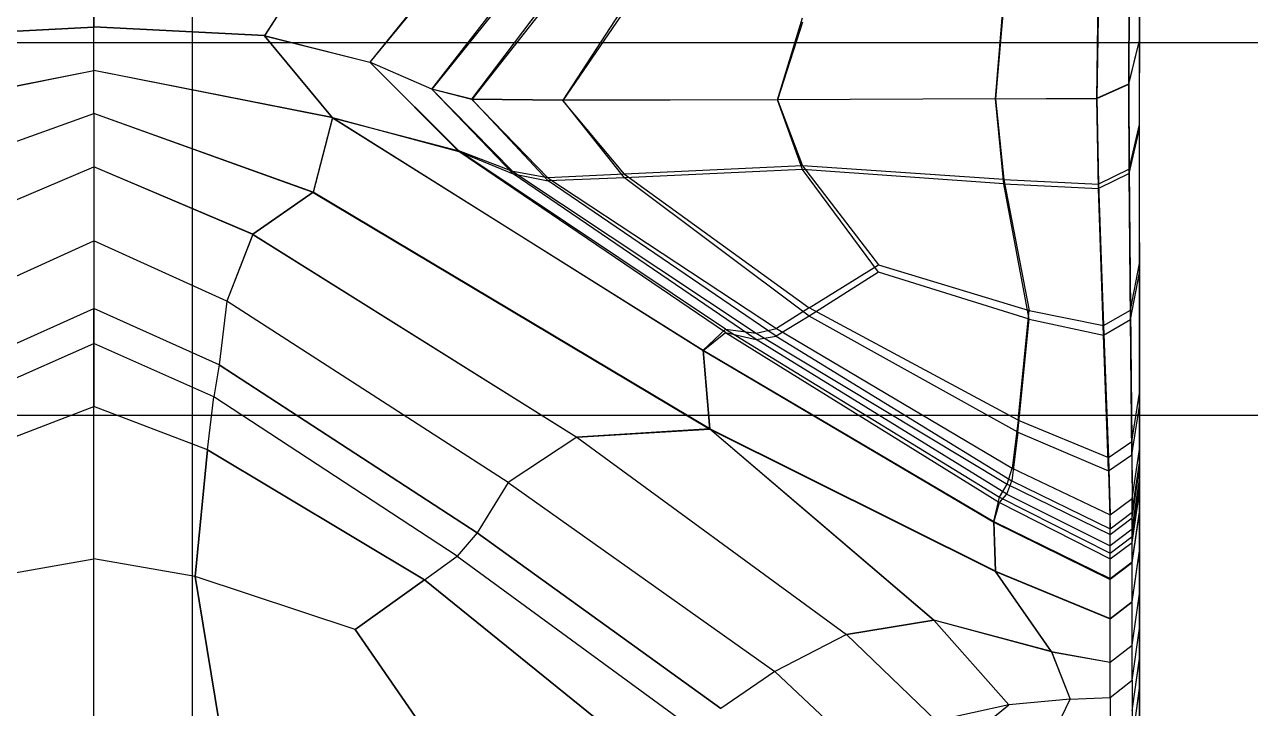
# Model space of a CAD drawing. Extents: x 11992 to 29481, y -6727 to 6811.
# Drawn here: x 12621.41 to 12627.12, y 1262.92 to 1266.11 of the extents above; entities that cross this region are included whole.
import ezdxf

# ---------------------------------------------------------------- set-up
doc = ezdxf.new("R2010")
doc.units = 0
doc.header["$MEASUREMENT"] = 0
doc.layers.get('0').update_dxf_attribs({"color": 8, "linetype": 'CONTINUOUS'})

msp = doc.modelspace()

# ---------------------------------------------------------------- linework, layer by layer
for p, q in [((12622.1878, 1830.6007, -1920.433), (12622.1878, 930.6, -1920.433)), ((12622.1878, 1830.6007, -2370.4333), (12622.1878, 930.6, -2370.4333)), ((12621.7295, 1265.6988, -1754.0637), (12621.7295, 1273.3358, -1759.3805)), ((12626.6047, 1266.8394, -1754.7072), (12626.6047, 1266.0395, -1754.6474)), ((12626.6047, 1265.647, -1754.1533), (12626.6047, 1266.8394, -1754.7072)), ((12622.8425, 1266.5585, -1725.8587), (12622.5259, 1266.0626, -1726.2407)), ((12622.8429, 1266.5563, -1755.0064), (12622.5259, 1266.0609, -1754.6237)), ((12626.6047, 1265.5233, -1730.4347), (12626.6047, 1266.5327, -1725.8268)), ((12623.4309, 1266.4517, -1725.7052), (12623.017, 1265.9388, -1726.1178)), ((12623.4314, 1266.4424, -1755.1652), (12623.017, 1265.9379, -1754.7472)), ((12626.6047, 1266.3814, -1754.3054), (12626.6047, 1265.8878, -1752.4889)), ((12621.7295, 1266.3351, -1726.079), (12621.73, 1266.1029, -1726.2808)), ((12626.5546, 1265.8363, -1726.0168), (12626.557, 1266.3372, -1725.6189)), ((12623.3055, 1265.813, -1725.9923), (12623.6831, 1266.2989, -1725.6076)), ((12623.6841, 1266.2824, -1755.2686), (12623.3055, 1265.8125, -1754.873)), ((12626.4049, 1265.7689, -1725.9494), (12626.4126, 1266.2722, -1725.5495)), ((12626.5566, 1266.3132, -1755.2673), (12626.5546, 1265.837, -1754.8498)), ((12623.4919, 1265.7655, -1725.9446), (12623.8462, 1266.2345, -1725.5787)), ((12623.8467, 1266.2133, -1755.3015), (12623.4919, 1265.7648, -1754.9206)), ((12625.972, 1266.2171, -1755.3147), (12625.9324, 1265.7679, -1754.9187)), ((12625.9329, 1265.7674, -1725.9476), (12625.972, 1266.2407, -1725.5707)), ((12626.4126, 1266.2478, -1755.3367), (12626.4049, 1265.7696, -1754.9172)), ((12624.2029, 1266.2021, -1725.5952), (12623.9158, 1265.7607, -1725.9397)), ((12624.2029, 1266.1792, -1755.287), (12623.9158, 1265.7598, -1754.9254)), ((12620.9342, 1266.0612, -1726.2391), (12621.73, 1266.1029, -1726.2808)), ((12620.9342, 1266.0592, -1754.6249), (12621.7295, 1266.101, -1754.5832)), ((12622.5259, 1266.0609, -1754.6237), (12621.7295, 1266.101, -1754.5832)), ((12621.73, 1265.6988, -1726.8003), (12621.73, 1266.1029, -1726.2808)), ((12622.5259, 1266.0626, -1726.2407), (12621.73, 1266.1029, -1726.2808)), ((12624.9162, 1265.7629, -1725.9426), (12625.034, 1266.1453, -1725.6339)), ((12625.034, 1266.1248, -1755.2485), (12624.9162, 1265.7629, -1754.9231)), ((12622.5259, 1266.0626, -1726.2407), (12623.017, 1265.9388, -1726.1178)), ((12622.8429, 1265.6797, -1726.736), (12622.5259, 1266.0626, -1726.2407)), ((12622.8425, 1265.679, -1754.1275), (12622.5259, 1266.0609, -1754.6237)), ((12622.5259, 1266.0609, -1754.6237), (12623.017, 1265.9379, -1754.7472)), ((12626.5546, 1265.837, -1754.8498), (12626.6047, 1266.0395, -1754.6474)), ((12626.5546, 1265.8363, -1726.0168), (12626.6047, 1266.0387, -1726.2192)), ((12626.6047, 1264.3338, -1728.4084), (12626.6047, 1266.0387, -1726.2192)), ((12651.3121, 1266.0278, -1726.207), (12606.3124, 1266.0278, -1726.207)), ((12651.3121, 1266.0278, -1754.6584), (12606.3124, 1266.0278, -1754.6584)), ((12623.3055, 1265.813, -1725.9923), (12623.017, 1265.9388, -1726.1178)), ((12623.4318, 1265.5209, -1726.6223), (12623.017, 1265.9388, -1726.1178)), ((12623.3055, 1265.8125, -1754.873), (12623.017, 1265.9379, -1754.7472)), ((12623.4309, 1265.5254, -1754.2343), (12623.017, 1265.9379, -1754.7472)), ((12620.6166, 1265.6771, -1726.7329), (12621.73, 1265.8997, -1726.5121)), ((12620.6171, 1265.6787, -1754.1277), (12621.7295, 1265.8993, -1754.3511)), ((12622.8425, 1265.679, -1754.1275), (12621.7295, 1265.8993, -1754.3511)), ((12622.8429, 1265.6797, -1726.736), (12621.73, 1265.8997, -1726.5121)), ((12623.4919, 1265.7655, -1725.9446), (12623.3055, 1265.813, -1725.9923)), ((12623.6841, 1265.4174, -1726.4622), (12623.3055, 1265.813, -1725.9923)), ((12623.4919, 1265.7648, -1754.9206), (12623.3055, 1265.8125, -1754.873)), ((12623.3055, 1265.8125, -1754.873), (12623.6831, 1265.4277, -1754.3871)), ((12626.4049, 1265.7696, -1754.9172), (12626.5546, 1265.837, -1754.8498)), ((12626.4049, 1265.7689, -1725.9494), (12626.5546, 1265.8363, -1726.0168)), ((12626.5546, 1265.837, -1754.8498), (12626.5566, 1265.4391, -1754.3487)), ((12626.5566, 1265.4189, -1726.4928), (12626.5546, 1265.8363, -1726.0168)), ((12626.6047, 1265.324, -1727.8768), (12626.6047, 1265.8473, -1728.317)), ((12623.8472, 1265.3845, -1726.393), (12623.4919, 1265.7655, -1725.9446)), ((12623.9158, 1265.7607, -1725.9397), (12623.4919, 1265.7655, -1725.9446)), ((12623.4919, 1265.7648, -1754.9206), (12623.8462, 1265.3988, -1754.4516)), ((12623.9158, 1265.7598, -1754.9254), (12623.4919, 1265.7648, -1754.9206)), ((12624.9162, 1265.7629, -1725.9426), (12623.9158, 1265.7607, -1725.9397)), ((12624.9162, 1265.7629, -1754.9231), (12623.9158, 1265.7598, -1754.9254)), ((12624.2029, 1265.3993, -1726.359), (12623.9158, 1265.7607, -1725.9397)), ((12624.2029, 1265.4153, -1754.4841), (12623.9158, 1265.7598, -1754.9254)), ((12625.9324, 1265.7679, -1754.9187), (12624.9162, 1265.7629, -1754.9231)), ((12625.9329, 1265.7674, -1725.9476), (12624.9162, 1265.7629, -1725.9426)), ((12625.034, 1265.4377, -1726.3046), (12624.9162, 1265.7629, -1725.9426)), ((12624.9162, 1265.7629, -1754.9231), (12625.034, 1265.4541, -1754.5408)), ((12625.9324, 1265.7679, -1754.9187), (12626.4049, 1265.7696, -1754.9172)), ((12625.9324, 1265.7679, -1754.9187), (12625.972, 1265.391, -1754.4455)), ((12625.9329, 1265.7674, -1725.9476), (12626.4049, 1265.7689, -1725.9494)), ((12625.972, 1265.3714, -1726.3969), (12625.9329, 1265.7674, -1725.9476)), ((12626.4049, 1265.7696, -1754.9172), (12626.4126, 1265.3697, -1754.4138)), ((12626.4126, 1265.3495, -1726.4276), (12626.4049, 1265.7689, -1725.9494)), ((12620.7067, 1265.3309, -1753.5841), (12621.7295, 1265.6988, -1754.0637)), ((12620.7067, 1265.3304, -1727.2795), (12621.73, 1265.6988, -1726.8003)), ((12622.7528, 1265.3309, -1753.5842), (12621.7295, 1265.6988, -1754.0637)), ((12621.73, 1265.6988, -1726.8003), (12621.7295, 1265.4506, -1727.0859)), ((12621.7295, 1265.6988, -1754.0637), (12621.7295, 1265.1056, -1753.5568)), ((12622.7528, 1265.3316, -1727.2812), (12621.73, 1265.6988, -1726.8003)), ((12622.8429, 1265.6797, -1726.736), (12622.7528, 1265.3316, -1727.2812)), ((12622.8425, 1265.679, -1754.1275), (12622.7528, 1265.3309, -1753.5842)), ((12622.8425, 1265.679, -1754.1275), (12624.571, 1264.5951, -1752.718)), ((12622.8425, 1265.679, -1754.1275), (12623.4309, 1265.5254, -1754.2343)), ((12622.8429, 1265.6797, -1726.736), (12623.4318, 1265.5209, -1726.6223)), ((12622.8429, 1265.6797, -1726.736), (12624.571, 1264.5932, -1728.1416)), ((12626.5566, 1265.4391, -1754.3487), (12626.6047, 1265.647, -1754.1533)), ((12626.6047, 1264.3829, -1729.2449), (12626.6047, 1265.648, -1729.9032)), ((12626.5566, 1265.4189, -1726.4928), (12626.6047, 1265.627, -1726.6886)), ((12626.6047, 1264.9558, -1727.5673), (12626.6047, 1265.627, -1726.6886)), ((12623.6831, 1265.4277, -1754.3871), (12623.4309, 1265.5254, -1754.2343)), ((12624.674, 1264.6924, -1753.1063), (12623.4309, 1265.5254, -1754.2343)), ((12626.6047, 1265.442, -1750.036), (12626.6047, 1265.5478, -1750.3853)), ((12624.674, 1264.6774, -1727.7317), (12623.4318, 1265.5209, -1726.6223)), ((12623.4318, 1265.5209, -1726.6223), (12623.6841, 1265.4174, -1726.4622)), ((12620.9885, 1265.1351, -1753.3832), (12621.7295, 1265.4506, -1753.7796)), ((12620.9885, 1265.1351, -1727.4821), (12621.7295, 1265.4506, -1727.0859)), ((12622.471, 1265.1354, -1727.4825), (12621.7295, 1265.4506, -1727.0859)), ((12621.7295, 1265.4506, -1727.0859), (12621.73, 1265.1056, -1727.309)), ((12622.471, 1265.1351, -1753.3832), (12621.7295, 1265.4506, -1753.7796)), ((12623.8462, 1265.3988, -1754.4516), (12623.6831, 1265.4277, -1754.3871)), ((12623.6831, 1265.4277, -1754.3871), (12624.818, 1264.674, -1753.3433)), ((12624.818, 1264.6445, -1727.4719), (12623.6841, 1265.4174, -1726.4622)), ((12623.6841, 1265.4174, -1726.4622), (12623.8472, 1265.3845, -1726.393)), ((12624.2029, 1265.4153, -1754.4841), (12623.8462, 1265.3988, -1754.4516)), ((12625.034, 1265.4541, -1754.5408), (12624.2029, 1265.4153, -1754.4841)), ((12625.034, 1265.4377, -1726.3046), (12624.2029, 1265.3993, -1726.359)), ((12624.2029, 1265.4153, -1754.4841), (12625.0645, 1264.7923, -1753.5995)), ((12625.034, 1265.4541, -1754.5408), (12625.3878, 1264.9933, -1753.8914)), ((12625.972, 1265.391, -1754.4455), (12625.034, 1265.4541, -1754.5408)), ((12625.972, 1265.3714, -1726.3969), (12625.034, 1265.4377, -1726.3046)), ((12625.3874, 1264.9592, -1726.9256), (12625.034, 1265.4377, -1726.3046)), ((12626.5566, 1265.4391, -1754.3487), (12626.4126, 1265.3697, -1754.4138)), ((12626.5566, 1265.4189, -1726.4928), (12626.4126, 1265.3495, -1726.4276)), ((12626.5566, 1265.4391, -1754.3487), (12626.5628, 1264.7818, -1753.4172)), ((12626.5628, 1264.7382, -1727.3841), (12626.5566, 1265.4189, -1726.4928)), ((12626.6047, 1264.6256, -1730.7143), (12626.6047, 1265.4382, -1730.8201)), ((12623.8462, 1265.3988, -1754.4516), (12624.9115, 1264.6967, -1753.4622)), ((12624.2029, 1265.3993, -1726.359), (12623.8472, 1265.3845, -1726.393)), ((12624.911, 1264.6595, -1727.3428), (12623.8472, 1265.3845, -1726.393)), ((12625.0641, 1264.7537, -1727.2067), (12624.2029, 1265.3993, -1726.359)), ((12625.972, 1265.391, -1754.4455), (12626.4126, 1265.3697, -1754.4138)), ((12625.972, 1265.391, -1754.4455), (12626.0902, 1264.7804, -1753.5813)), ((12625.972, 1265.3714, -1726.3969), (12626.4126, 1265.3495, -1726.4276)), ((12626.0897, 1264.7389, -1727.2238), (12625.972, 1265.3714, -1726.3969)), ((12626.4126, 1265.3697, -1754.4138), (12626.4369, 1264.7096, -1753.4779)), ((12622.7528, 1265.3316, -1727.2812), (12622.471, 1265.1354, -1727.4825)), ((12622.7528, 1265.3309, -1753.5842), (12622.471, 1265.1351, -1753.3832)), ((12624.6006, 1264.2277, -1728.7211), (12622.7528, 1265.3316, -1727.2812)), ((12622.7528, 1265.3309, -1753.5842), (12624.6006, 1264.2265, -1752.1453)), ((12626.4359, 1264.6655, -1727.3231), (12626.4126, 1265.3495, -1726.4276)), ((12626.6047, 1264.624, -1750.1531), (12626.6047, 1265.276, -1749.7476)), ((12622.471, 1265.1354, -1727.4825), (12622.3489, 1264.8235, -1727.652)), ((12622.471, 1265.1351, -1753.3832), (12622.3489, 1264.8235, -1753.2139)), ((12622.471, 1265.1354, -1727.4825), (12623.9807, 1264.1891, -1728.6716)), ((12622.471, 1265.1351, -1753.3832), (12623.9807, 1264.1889, -1752.1943)), ((12621.1106, 1264.8235, -1753.2139), (12621.7295, 1265.1056, -1753.5568)), ((12621.1106, 1264.8238, -1727.652), (12621.73, 1265.1056, -1727.309)), ((12621.7295, 1265.1056, -1753.5568), (12621.73, 1264.7887, -1753.3833)), ((12622.3489, 1264.8235, -1753.2139), (12621.7295, 1265.1056, -1753.5568)), ((12622.3489, 1264.8235, -1727.652), (12621.73, 1265.1056, -1727.309)), ((12621.73, 1265.1056, -1727.309), (12621.73, 1264.3317, -1727.9716)), ((12626.6047, 1265.097, -1731.3677), (12626.6047, 1264.058, -1730.3612)), ((12626.6047, 1264.2852, -1749.6521), (12626.6047, 1265.0965, -1749.4985)), ((12625.3874, 1264.9592, -1726.9256), (12625.0641, 1264.7537, -1727.2067)), ((12625.0645, 1264.7923, -1753.5995), (12625.3878, 1264.9933, -1753.8914)), ((12626.0897, 1264.7389, -1727.2238), (12625.3874, 1264.9592, -1726.9256)), ((12625.3878, 1264.9933, -1753.8914), (12626.0902, 1264.7804, -1753.5813)), ((12626.5628, 1264.7818, -1753.4172), (12626.6047, 1264.999, -1753.2349)), ((12626.5628, 1264.7382, -1727.3841), (12626.6047, 1264.9558, -1727.5673)), ((12626.6047, 1264.9077, -1750.8186), (12626.6047, 1264.999, -1753.2349)), ((12626.6047, 1264.3829, -1729.2449), (12626.6047, 1264.9513, -1731.5983)), ((12626.6047, 1263.5678, -1749.7258), (12626.6047, 1264.9513, -1749.2674)), ((12626.6047, 1264.9077, -1750.8186), (12626.6047, 1264.5203, -1751.7151)), ((12626.6047, 1264.3829, -1729.2449), (12626.6047, 1264.8819, -1729.9993)), ((12621.1464, 1264.5272, -1753.073), (12621.73, 1264.7887, -1753.3833)), ((12621.1464, 1264.5272, -1727.7929), (12621.73, 1264.7887, -1727.4826)), ((12622.3132, 1264.5272, -1753.073), (12621.73, 1264.7887, -1753.3833)), ((12621.73, 1264.3317, -1752.8943), (12621.73, 1264.7887, -1753.3833)), ((12622.3132, 1264.5272, -1727.7929), (12621.73, 1264.7887, -1727.4826)), ((12622.3489, 1264.8235, -1753.2139), (12622.3132, 1264.5272, -1753.073)), ((12622.3489, 1264.8235, -1727.652), (12622.3132, 1264.5272, -1727.7929)), ((12623.6612, 1263.9779, -1752.1851), (12622.3489, 1264.8235, -1753.2139)), ((12623.6612, 1263.9779, -1728.6808), (12622.3489, 1264.8235, -1727.652)), ((12625.0645, 1264.7923, -1753.5995), (12624.9115, 1264.6967, -1753.4622)), ((12626.0392, 1264.2682, -1752.8391), (12625.0645, 1264.7923, -1753.5995)), ((12626.0392, 1264.2682, -1752.8391), (12626.0902, 1264.7804, -1753.5813)), ((12626.0902, 1264.7804, -1753.5813), (12626.4369, 1264.7096, -1753.4779)), ((12626.4369, 1264.7096, -1753.4779), (12626.5628, 1264.7818, -1753.4172)), ((12626.5628, 1264.7818, -1753.4172), (12626.569, 1264.1686, -1752.5289)), ((12626.6047, 1264.2852, -1749.6521), (12626.6047, 1264.8245, -1749.0259)), ((12626.6047, 1264.8238, -1731.8398), (12626.6047, 1262.7319, -1732.2817)), ((12625.0641, 1264.7537, -1727.2067), (12624.911, 1264.6595, -1727.3428)), ((12626.0378, 1264.212, -1727.9368), (12625.0641, 1264.7537, -1727.2067)), ((12626.0378, 1264.212, -1727.9368), (12626.0897, 1264.7389, -1727.2238)), ((12626.0897, 1264.7389, -1727.2238), (12626.4359, 1264.6655, -1727.3231)), ((12626.4359, 1264.6655, -1727.3231), (12626.5628, 1264.7382, -1727.3841)), ((12626.5685, 1264.1071, -1728.2372), (12626.5628, 1264.7382, -1727.3841)), ((12624.571, 1264.5951, -1752.718), (12624.674, 1264.6924, -1753.1063)), ((12624.571, 1264.5932, -1728.1416), (12624.674, 1264.6774, -1727.7317)), ((12624.674, 1264.6924, -1753.1063), (12625.9515, 1263.9097, -1752.0296)), ((12624.674, 1264.6924, -1753.1063), (12624.818, 1264.674, -1753.3433)), ((12624.674, 1264.6774, -1727.7317), (12625.951, 1263.8851, -1728.7905)), ((12624.674, 1264.6774, -1727.7317), (12624.818, 1264.6445, -1727.4719)), ((12624.818, 1264.674, -1753.3433), (12624.9115, 1264.6967, -1753.4622)), ((12624.818, 1264.674, -1753.3433), (12625.9877, 1263.9702, -1752.3512)), ((12624.9115, 1264.6967, -1753.4622), (12626.0111, 1264.0439, -1752.525)), ((12626.4598, 1264.0315, -1728.1801), (12626.4359, 1264.6655, -1727.3231)), ((12626.4369, 1264.7096, -1753.4779), (12626.4602, 1264.0935, -1752.5856)), ((12626.6047, 1264.7, -1748.7454), (12626.6047, 1262.9243, -1748.8221)), ((12621.1697, 1264.3777, -1727.9084), (12621.73, 1264.6256, -1727.6193)), ((12621.1697, 1264.3777, -1752.9574), (12621.73, 1264.6256, -1753.2466)), ((12622.2898, 1264.3777, -1752.9574), (12621.73, 1264.6256, -1753.2466)), ((12622.2898, 1264.3777, -1727.9084), (12621.73, 1264.6256, -1727.6193)), ((12624.818, 1264.6445, -1727.4719), (12624.911, 1264.6595, -1727.3428)), ((12625.9863, 1263.9235, -1728.4316), (12624.818, 1264.6445, -1727.4719)), ((12624.911, 1264.6595, -1727.3428), (12626.0096, 1263.9862, -1728.2431)), ((12626.6047, 1263.2972, -1750.2225), (12626.6047, 1264.624, -1750.1531)), ((12624.6006, 1264.2265, -1752.1453), (12624.571, 1264.5951, -1752.718)), ((12624.571, 1264.5951, -1752.718), (12625.9257, 1263.7957, -1751.6367)), ((12624.571, 1264.5932, -1728.1416), (12625.9252, 1263.7919, -1729.2195)), ((12624.571, 1264.5932, -1728.1416), (12624.6006, 1264.2277, -1728.7211)), ((12622.3132, 1264.5272, -1753.073), (12622.2898, 1264.3777, -1752.9574)), ((12622.3132, 1264.5272, -1727.7929), (12622.2898, 1264.3777, -1727.9084)), ((12623.5172, 1263.743, -1752.1422), (12622.3132, 1264.5272, -1753.073)), ((12622.3132, 1264.5272, -1727.7929), (12623.5172, 1263.743, -1728.7237)), ((12626.6047, 1264.531, -1732.4078), (12626.6047, 1262.9805, -1732.042)), ((12626.569, 1264.1686, -1752.5289), (12626.6047, 1264.3944, -1752.3592)), ((12626.6047, 1264.3829, -1729.2449), (12626.6047, 1264.3338, -1728.4084)), ((12621.2002, 1264.1297, -1752.6614), (12621.73, 1264.3317, -1752.8943)), ((12621.2002, 1264.1297, -1728.2045), (12621.73, 1264.3317, -1727.9716)), ((12621.7295, 1263.6212, -1752.0736), (12621.73, 1264.3317, -1752.8943)), ((12622.2593, 1264.1297, -1752.6614), (12621.73, 1264.3317, -1752.8943)), ((12622.2593, 1264.1297, -1728.2045), (12621.73, 1264.3317, -1727.9716)), ((12621.73, 1262.8835, -1729.6683), (12621.73, 1264.3317, -1727.9716)), ((12622.2593, 1264.1297, -1752.6614), (12622.2898, 1264.3777, -1752.9574)), ((12622.2593, 1264.1297, -1728.2045), (12622.2898, 1264.3777, -1727.9084)), ((12623.4237, 1263.6333, -1752.09), (12622.2898, 1264.3777, -1752.9574)), ((12623.4237, 1263.6333, -1728.7759), (12622.2898, 1264.3777, -1727.9084)), ((12626.5685, 1264.1071, -1728.2372), (12626.6047, 1264.3338, -1728.4084)), ((12651.3121, 1264.2907, -1728.1842), (12606.3119, 1264.2907, -1728.1842)), ((12651.3121, 1264.2907, -1752.6812), (12606.3119, 1264.2907, -1752.6812)), ((12626.0392, 1264.2682, -1752.8391), (12626.0111, 1264.0439, -1752.525)), ((12626.0392, 1264.2682, -1752.8391), (12626.4602, 1264.0935, -1752.5856)), ((12626.6047, 1263.9917, -1728.9691), (12626.6047, 1264.2852, -1731.2138)), ((12626.6047, 1264.2814, -1732.6739), (12626.6047, 1262.616, -1732.4489)), ((12624.6006, 1264.2277, -1728.7211), (12623.9807, 1264.1891, -1728.6716)), ((12623.9807, 1264.1889, -1752.1943), (12624.6006, 1264.2265, -1752.1453)), ((12625.9329, 1263.5647, -1729.6181), (12624.6006, 1264.2277, -1728.7211)), ((12624.6006, 1264.2277, -1728.7211), (12625.6463, 1263.3351, -1729.8833)), ((12625.6463, 1263.3348, -1750.9826), (12624.6006, 1264.2265, -1752.1453)), ((12624.6006, 1264.2265, -1752.1453), (12625.9329, 1263.5628, -1751.2492)), ((12626.0378, 1264.212, -1727.9368), (12626.0096, 1263.9862, -1728.2431)), ((12626.0378, 1264.212, -1727.9368), (12626.4598, 1264.0315, -1728.1801)), ((12623.9807, 1264.1891, -1728.6716), (12623.6612, 1263.9779, -1728.6808)), ((12623.9807, 1264.1889, -1752.1943), (12623.6612, 1263.9779, -1752.1851)), ((12623.9807, 1264.1891, -1728.6716), (12625.2381, 1263.2686, -1729.8384)), ((12623.9807, 1264.1889, -1752.1943), (12625.2381, 1263.2683, -1751.0275)), ((12626.4602, 1264.0935, -1752.5856), (12626.569, 1264.1686, -1752.5289)), ((12626.569, 1264.1686, -1752.5289), (12626.5709, 1263.903, -1752.1578)), ((12626.6047, 1264.1521, -1731.4657), (12626.6047, 1263.8465, -1732.0584)), ((12622.2593, 1264.1297, -1752.6614), (12622.2026, 1263.5389, -1751.979)), ((12622.2026, 1263.5389, -1728.8869), (12622.2593, 1264.1297, -1728.2045)), ((12622.2593, 1264.1297, -1752.6614), (12623.2707, 1263.5244, -1751.9628)), ((12623.2707, 1263.5244, -1728.903), (12622.2593, 1264.1297, -1728.2045)), ((12626.4598, 1264.0315, -1728.1801), (12626.5685, 1264.1071, -1728.2372)), ((12626.4602, 1264.0935, -1752.5856), (12626.4683, 1263.8265, -1752.2126)), ((12626.5685, 1264.1071, -1728.2372), (12626.5704, 1263.8389, -1728.5987)), ((12626.5709, 1263.903, -1752.1578), (12626.6047, 1264.1323, -1751.9932)), ((12625.9877, 1263.9702, -1752.3512), (12626.0111, 1264.0439, -1752.525)), ((12626.0111, 1264.0439, -1752.525), (12626.4683, 1263.8265, -1752.2126)), ((12626.5704, 1263.8389, -1728.5987), (12626.6047, 1264.0692, -1728.7648)), ((12626.5709, 1263.8126, -1751.9665), (12626.6047, 1264.0434, -1751.8047)), ((12626.6047, 1264.058, -1730.3612), (12626.6047, 1263.9309, -1729.3538)), ((12626.6047, 1263.6567, -1750.7546), (12626.6047, 1264.0561, -1750.5063)), ((12625.9863, 1263.9235, -1728.4316), (12626.0096, 1263.9862, -1728.2431)), ((12626.0096, 1263.9862, -1728.2431), (12626.4674, 1263.7618, -1728.5433)), ((12626.4598, 1264.0315, -1728.1801), (12626.4674, 1263.7618, -1728.5433)), ((12626.5704, 1263.7602, -1728.8059), (12626.6047, 1263.9917, -1728.9691)), ((12623.6612, 1263.9779, -1752.1851), (12623.5172, 1263.743, -1752.1422)), ((12623.6612, 1263.9779, -1728.6808), (12623.5172, 1263.743, -1728.7237)), ((12623.6612, 1263.9779, -1752.1851), (12624.9048, 1263.0962, -1751.0939)), ((12623.6612, 1263.9779, -1728.6808), (12624.9048, 1263.0962, -1729.772)), ((12625.951, 1263.8851, -1728.7905), (12625.9863, 1263.9235, -1728.4316)), ((12625.9515, 1263.9097, -1752.0296), (12625.9877, 1263.9702, -1752.3512)), ((12625.9863, 1263.9235, -1728.4316), (12626.4674, 1263.6829, -1728.7514)), ((12625.9877, 1263.9702, -1752.3512), (12626.4683, 1263.7356, -1752.0205)), ((12626.5704, 1263.6984, -1729.196), (12626.6047, 1263.9309, -1729.3538)), ((12626.5709, 1263.7261, -1751.6183), (12626.6047, 1263.9581, -1751.4613)), ((12626.6047, 1263.8408, -1751.0742), (12626.6047, 1263.9581, -1751.4613)), ((12626.6047, 1263.5318, -1748.528), (12626.6047, 1263.9562, -1747.9691)), ((12625.9252, 1263.7919, -1729.2195), (12625.951, 1263.8851, -1728.7905)), ((12625.9257, 1263.7957, -1751.6367), (12625.9515, 1263.9097, -1752.0296)), ((12625.951, 1263.8851, -1728.7905), (12626.4679, 1263.6209, -1729.1435)), ((12625.9515, 1263.9097, -1752.0296), (12626.4683, 1263.6486, -1751.6707)), ((12626.4683, 1263.8265, -1752.2126), (12626.5709, 1263.903, -1752.1578)), ((12626.5709, 1263.0556, -1750.3619), (12626.5709, 1263.903, -1752.1578)), ((12626.4674, 1263.7618, -1728.5433), (12626.5704, 1263.8389, -1728.5987)), ((12626.4683, 1262.9751, -1750.4084), (12626.4683, 1263.8265, -1752.2126)), ((12626.4683, 1263.7356, -1752.0205), (12626.5709, 1263.8126, -1751.9665)), ((12626.5704, 1263.6984, -1729.196), (12626.5704, 1263.8389, -1728.5987)), ((12626.5709, 1263.6073, -1751.2257), (12626.6047, 1263.8408, -1751.0742)), ((12626.5709, 1263.6028, -1729.6294), (12626.6047, 1263.8365, -1729.781)), ((12626.6047, 1263.8358, -1748.8061), (12626.6047, 1262.497, -1749.0289)), ((12625.9252, 1263.7919, -1729.2195), (12625.9329, 1263.5647, -1729.6181)), ((12625.9252, 1263.7919, -1729.2195), (12626.4679, 1263.5249, -1729.5788)), ((12625.9329, 1263.5628, -1751.2492), (12625.9257, 1263.7957, -1751.6367)), ((12625.9257, 1263.7957, -1751.6367), (12626.4683, 1263.5294, -1751.2762)), ((12626.4674, 1263.6829, -1728.7514), (12626.4674, 1263.7618, -1728.5433)), ((12626.5704, 1263.7602, -1728.8059), (12626.4674, 1263.6829, -1728.7514)), ((12626.6047, 1262.9398, -1735.2086), (12626.6047, 1263.7766, -1733.4202)), ((12623.5172, 1263.743, -1728.7237), (12623.4237, 1263.6333, -1728.7759)), ((12623.5172, 1263.743, -1752.1422), (12623.4237, 1263.6333, -1752.09)), ((12624.653, 1262.9228, -1751.149), (12623.5172, 1263.743, -1752.1422)), ((12623.5172, 1263.743, -1728.7237), (12624.653, 1262.9228, -1729.7169)), ((12626.4679, 1263.6209, -1729.1435), (12626.5704, 1263.6984, -1729.196)), ((12626.4683, 1263.6486, -1751.6707), (12626.5709, 1263.7261, -1751.6183)), ((12626.5709, 1263.6028, -1729.6294), (12626.5704, 1263.6984, -1729.196)), ((12626.6047, 1263.2507, -1731.754), (12626.6047, 1263.7051, -1730.8789)), ((12626.6047, 1263.7049, -1749.987), (12626.6047, 1263.1563, -1749.9549)), ((12626.4679, 1263.6209, -1729.1435), (12626.4674, 1263.6829, -1728.7514)), ((12626.5709, 1263.4226, -1729.966), (12626.6047, 1263.6586, -1730.1129)), ((12626.5709, 1263.4204, -1750.9015), (12626.6047, 1263.6567, -1750.7546)), ((12621.2575, 1263.5389, -1728.8869), (12621.73, 1263.6214, -1728.7923)), ((12621.2575, 1263.5389, -1751.979), (12621.7295, 1263.6212, -1752.0736)), ((12622.2026, 1263.5389, -1751.979), (12621.7295, 1263.6212, -1752.0736)), ((12621.7295, 1262.5066, -1750.6789), (12621.7295, 1263.6212, -1752.0736)), ((12622.2026, 1263.5389, -1728.8869), (12621.73, 1263.6214, -1728.7923)), ((12623.2707, 1263.5244, -1751.9628), (12623.4237, 1263.6333, -1752.09)), ((12623.2707, 1263.5244, -1728.903), (12623.4237, 1263.6333, -1728.7759)), ((12623.4237, 1263.6333, -1752.09), (12624.4899, 1262.853, -1751.1603)), ((12623.4237, 1263.6333, -1728.7759), (12624.4899, 1262.853, -1729.7055)), ((12626.4679, 1263.5249, -1729.5788), (12626.4679, 1263.6209, -1729.1435)), ((12626.5709, 1263.6028, -1729.6294), (12626.4679, 1263.5249, -1729.5788)), ((12626.4683, 1263.5294, -1751.2762), (12626.5709, 1263.6073, -1751.2257)), ((12626.5709, 1263.0556, -1730.5039), (12626.5709, 1263.6028, -1729.6294)), ((12622.3146, 1262.8578, -1729.6967), (12622.2026, 1263.5389, -1728.8869)), ((12622.9474, 1263.2917, -1751.6951), (12622.2026, 1263.5389, -1751.979)), ((12622.2026, 1263.5389, -1751.979), (12622.3146, 1262.8578, -1751.1692)), ((12622.9474, 1263.2917, -1729.1708), (12622.2026, 1263.5389, -1728.8869)), ((12623.2707, 1263.5244, -1751.9628), (12622.9474, 1263.2917, -1751.6951)), ((12622.9474, 1263.2917, -1729.1708), (12623.2707, 1263.5244, -1728.903)), ((12623.2707, 1263.5244, -1751.9628), (12624.1333, 1262.8261, -1751.1358)), ((12624.1333, 1262.8261, -1729.73), (12623.2707, 1263.5244, -1728.903)), ((12626.1946, 1263.1887, -1730.1185), (12625.9329, 1263.5647, -1729.6181)), ((12625.9329, 1263.5647, -1729.6181), (12626.4683, 1263.3437, -1729.917)), ((12625.9329, 1263.5628, -1751.2492), (12626.4683, 1263.3417, -1750.9505)), ((12626.1946, 1263.1882, -1750.7476), (12625.9329, 1263.5628, -1751.2492)), ((12626.4683, 1263.3437, -1729.917), (12626.4679, 1263.5249, -1729.5788)), ((12626.6047, 1263.5678, -1749.7258), (12626.6047, 1263.0185, -1749.6441)), ((12626.6047, 1263.0161, -1731.2209), (12626.6047, 1263.5673, -1731.1399)), ((12626.6047, 1263.5318, -1748.528), (12626.6047, 1261.8798, -1748.2073)), ((12626.4683, 1263.3437, -1729.917), (12626.5709, 1263.4226, -1729.966)), ((12626.4683, 1263.3417, -1750.9505), (12626.5709, 1263.4204, -1750.9015)), ((12626.5709, 1263.2194, -1730.2447), (12626.6047, 1263.4586, -1730.3877)), ((12626.5709, 1263.219, -1750.6216), (12626.6047, 1263.4581, -1750.4786)), ((12626.6047, 1263.4586, -1730.3877), (12626.6047, 1263.1558, -1730.9107)), ((12626.6047, 1262.4346, -1732.849), (12626.6047, 1263.3649, -1734.2878)), ((12625.6463, 1263.3351, -1729.8833), (12625.2381, 1263.2686, -1729.8384)), ((12625.2381, 1263.2683, -1751.0275), (12625.6463, 1263.3348, -1750.9826)), ((12626.1946, 1263.1887, -1730.1185), (12625.6463, 1263.3351, -1729.8833)), ((12625.6463, 1263.3351, -1729.8833), (12625.9948, 1262.941, -1730.4378)), ((12625.6463, 1263.3348, -1750.9826), (12625.9948, 1262.941, -1750.4281)), ((12626.1946, 1263.1882, -1750.7476), (12625.6463, 1263.3348, -1750.9826)), ((12626.4683, 1262.9751, -1730.4575), (12626.4683, 1263.3437, -1729.917)), ((12626.5709, 1263.0556, -1750.3619), (12626.6047, 1263.2972, -1750.2225)), ((12626.5709, 1263.0556, -1730.5039), (12626.6047, 1263.2972, -1730.6434)), ((12626.6047, 1263.2957, -1746.5831), (12626.6047, 1262.1945, -1748.7839)), ((12622.9474, 1263.2917, -1751.6951), (12623.3012, 1262.7812, -1751.084)), ((12623.3012, 1262.7812, -1729.7818), (12622.9474, 1263.2917, -1729.1708)), ((12625.2381, 1263.2686, -1729.8384), (12624.9048, 1263.0962, -1729.772)), ((12625.2381, 1263.2683, -1751.0275), (12624.9048, 1263.0962, -1751.0939)), ((12625.2381, 1263.2686, -1729.8384), (12625.6572, 1262.8654, -1730.3941)), ((12625.2381, 1263.2683, -1751.0275), (12625.6572, 1262.8654, -1750.4718)), ((12626.6047, 1262.8199, -1749.3242), (12626.6047, 1263.2395, -1749.1103)), ((12626.1946, 1263.1887, -1730.1185), (12626.4683, 1263.1398, -1730.197)), ((12626.1946, 1263.1887, -1730.1185), (12626.2814, 1262.9667, -1730.4526)), ((12626.1946, 1263.1882, -1750.7476), (12626.2814, 1262.9667, -1750.4133)), ((12626.1946, 1263.1882, -1750.7476), (12626.4683, 1263.1393, -1750.6693)), ((12626.4683, 1263.1398, -1730.197), (12626.5709, 1263.2194, -1730.2447)), ((12626.4683, 1263.1393, -1750.6693), (12626.5709, 1263.219, -1750.6216)), ((12626.5709, 1262.9131, -1750.0904), (12626.6047, 1263.1563, -1749.9549)), ((12626.5709, 1262.9124, -1730.7753), (12626.6047, 1263.1558, -1730.9107)), ((12624.9048, 1263.0962, -1729.772), (12624.653, 1262.9228, -1729.7169)), ((12624.9048, 1263.0962, -1751.0939), (12624.653, 1262.9228, -1751.149)), ((12624.9048, 1263.0962, -1729.772), (12625.3196, 1262.7064, -1730.3022)), ((12624.9048, 1263.0962, -1751.0939), (12625.3192, 1262.7061, -1750.5637)), ((12626.4683, 1262.9751, -1730.4575), (12626.5709, 1263.0556, -1730.5039)), ((12626.4683, 1262.9751, -1750.4084), (12626.5709, 1263.0556, -1750.3619)), ((12626.5709, 1263.0556, -1750.3619), (12626.5709, 1262.7731, -1749.7753)), ((12626.5709, 1263.0556, -1730.5039), (12626.5709, 1261.9241, -1732.1356)), ((12626.5709, 1262.7731, -1749.7753), (12626.6047, 1263.0185, -1749.6441)), ((12626.5709, 1262.7707, -1731.0898), (12626.6047, 1263.0161, -1731.2209)), ((12626.2814, 1262.9667, -1750.4133), (12625.9948, 1262.941, -1750.4281)), ((12626.2814, 1262.9667, -1730.4526), (12625.9948, 1262.941, -1730.4378)), ((12626.1942, 1262.7884, -1750.0541), (12626.2814, 1262.9667, -1750.4133)), ((12626.1946, 1262.7879, -1730.8116), (12626.2814, 1262.9667, -1730.4526)), ((12626.2814, 1262.9667, -1750.4133), (12626.4683, 1262.9751, -1750.4084)), ((12626.2814, 1262.9667, -1730.4526), (12626.4683, 1262.9751, -1730.4575)), ((12626.4683, 1262.9751, -1730.4575), (12626.4683, 1261.8383, -1732.0968)), ((12626.4683, 1262.9751, -1750.4084), (12626.4683, 1262.6913, -1749.819)), ((12626.6047, 1262.4939, -1748.4178), (12626.6047, 1262.9505, -1747.7542)), ((12625.6463, 1262.6577, -1731.0561), (12625.9948, 1262.941, -1730.4378)), ((12625.6463, 1262.658, -1749.8097), (12625.9948, 1262.941, -1750.4281)), ((12625.9948, 1262.941, -1750.4281), (12625.6572, 1262.8654, -1750.4718)), ((12625.9948, 1262.941, -1730.4378), (12625.6572, 1262.8654, -1730.3941))]:
    msp.add_line(p, q)

doc.saveas('drawing.dxf')
